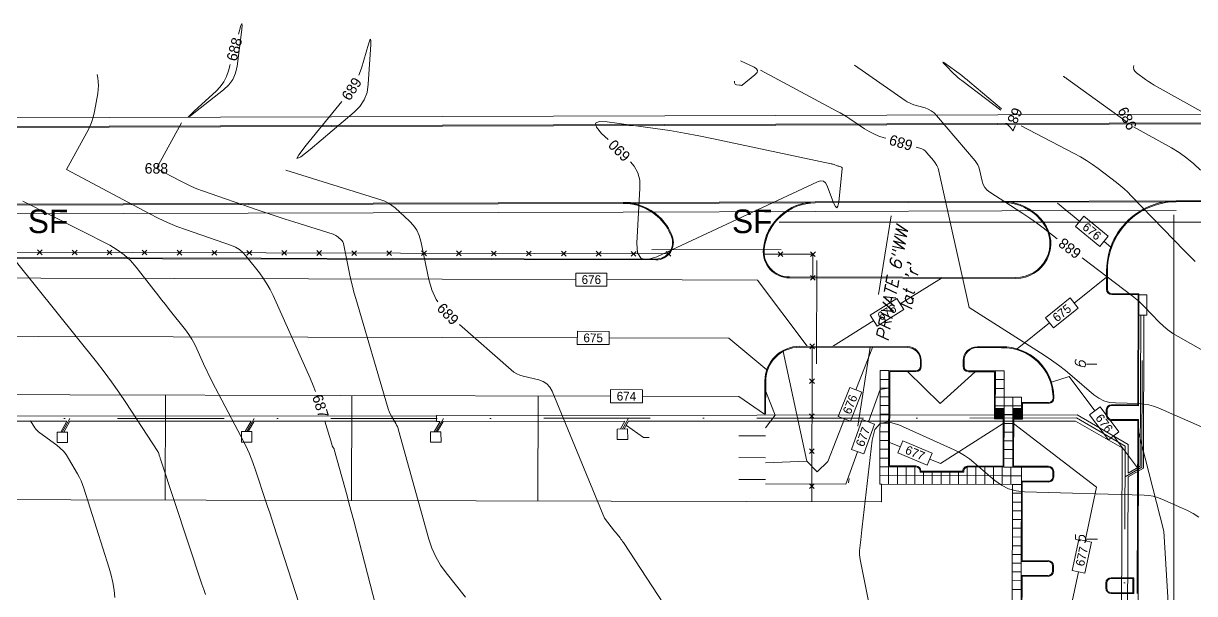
# Model space of a CAD drawing. Extents: x 9956 to 12723, y 9559 to 10903.
# Drawn here: x 11028 to 11698, y 10577 to 10903 of the extents above; entities that cross this region are included whole.
import ezdxf
from ezdxf.enums import TextEntityAlignment as Align

# ---------------------------------------------------------------- set-up
doc = ezdxf.new("R2010")
doc.units = 0
doc.header["$MEASUREMENT"] = 0
for name, pattern in [('DGN Style 2', [76.173222, 45.703933, -30.469289]), ('DGN Style 4', [121.953328, 60.938578, -30.469289, 0.076173, -30.469289]), ('DGN Style 6', [144.881468, 0.076173, -30.469289, 53.321255, -30.469289, 0.076173, -30.469289])]:
    doc.linetypes.add(name, pattern=pattern)
for name, color, linetype, lineweight in [('A-SITE-CARS', 7, 'Continuous', 0), ('A-SITE-EXJT', 7, 'Continuous', 0), ('A-SITE-FENC', 7, 'Continuous', 0), ('A-SITE-TREE', 7, 'Continuous', 0), ('A-SITE-WATR', 7, 'Continuous', 0), ('A-SPOT', 7, 'Continuous', 0), ('G-ANNO-BRDR', 7, 'Continuous', 0), ('G-ANNO-INFO', 7, 'Continuous', 0), ('G-ANNO-MLIN', 7, 'Continuous', 0), ('G-ANNO-NPLT', 7, 'Continuous', 0), ('P-PVMT', 7, 'Continuous', 0), ('P-PVMT-JB', 7, 'Continuous', 0), ('PROJECT AREA', 7, 'Continuous', 0)]:
    doc.layers.add(name, color=color, linetype=linetype, lineweight=lineweight)
doc.styles.add('Style-Font 001', font='Font 001.shx')
doc.styles.add('Style-ITALICS', font='ITALICS.shx')
doc.styles.add('Style-WORKING', font='WORKING.shx')
doc.linetypes.add('UT Pr UGE', pattern='A,0.5,-0.25,["UGE",Style-Font 001,S=0.1,R=0,X=-0.1256,Y=-0.05],-0.25,1.35,-0.125,1.35,-0.125,0.85', length=4.8)

msp = doc.modelspace()

# ---------------------------------------------------------------- linework, layer by layer
at = {"layer": 'A-SITE-CARS', "color": 7, "linetype": 'Continuous', "lineweight": 0}
msp.add_line((11460.09, 10788.97), (11833.54, 10788.97), dxfattribs=at)
at = {"layer": 'A-SITE-EXJT', "color": 43, "linetype": 'Continuous', "lineweight": 0}
for p, q in [((11665.43, 10670.43), (11680.46, 10612.27)), ((11680.46, 10612.27), (11685.01, 10534.74))]:
    msp.add_line(p, q, dxfattribs=at)
at = {"layer": 'A-SITE-FENC', "color": 7, "linetype": 'Continuous', "lineweight": 0}
for p, q in [((11666.9, 10649.37), (11667.22, 10735.9)), ((11668.65, 10648.36), (11668.97, 10735.9)), ((11263.94, 10678.26), (10839.35, 10677.98)), ((11052.46, 10675.12), (10948.77, 10675.05)), ((11048.93, 10668.92), (11052.46, 10675.12)), ((11050.66, 10668.93), (11054.19, 10675.12)), ((11157.88, 10675.19), (11054.19, 10675.12)), ((11154.48, 10669.23), (11157.88, 10675.19)), ((11156.21, 10669.24), (11159.6, 10675.19)), ((11263.95, 10675.26), (11159.6, 10675.19)), ((11262.72, 10669.1), (11266.08, 10675.02)), ((11630.81, 10678.76), (11263.94, 10678.51)), ((11263.95, 10675.01), (11263.94, 10678.51)), ((11266.08, 10675.02), (11263.95, 10675.01)), ((11264.45, 10669.11), (11267.81, 10675.02)), ((11371.91, 10675.09), (11267.81, 10675.02)), ((11371.91, 10675.09), (11369.41, 10670.7)), ((11373.93, 10675.09), (11371.43, 10670.71)), ((11629.87, 10675.26), (11373.93, 10675.09)), ((11656.48, 10659.9), (11629.87, 10675.26)), ((11659.99, 10661.92), (11630.81, 10678.76)), ((11655.49, 10393.09), (11656.48, 10659.9)), ((11659.93, 10645.38), (11659.99, 10661.92)), ((11659.92, 10643.36), (11668.65, 10648.36)), ((11659.93, 10645.38), (11666.9, 10649.37)), ((11658.99, 10393.08), (11659.92, 10643.36))]:
    msp.add_line(p, q, dxfattribs=at)
at = {"layer": 'A-SITE-FENC', "color": 7, "linetype": 'DGN Style 4', "lineweight": 0}
for p, q in [((11667.78, 10648.87), (11668.1, 10735.9)), ((11630.34, 10677.01), (10511.04, 10676.26)), ((11049.8, 10668.93), (11054.18, 10676.62)), ((11155.35, 10669.24), (11159.6, 10676.69)), ((11263.58, 10669.11), (11267.94, 10676.77)), ((11373.92, 10676.84), (11370.42, 10670.71)), ((11658.23, 10660.91), (11630.34, 10677.01)), ((11654.9, 9759.46), (11658.23, 10660.91)), ((11658.17, 10643.37), (11667.78, 10648.87))]:
    msp.add_line(p, q, dxfattribs=at)
at = {"layer": 'A-SITE-FENC', "color": 7, "linetype": 'Continuous', "lineweight": 0, "flags": 128}
for points in [[(11670.61, 10747.53), (11670.61, 10735.9), (11665.59, 10735.9), (11665.59, 10747.53)], [(11052.8, 10668.93), (11046.8, 10668.93), (11046.8, 10662.93), (11052.8, 10662.93)], [(11158.35, 10669.24), (11152.35, 10669.24), (11152.35, 10663.24), (11158.35, 10663.24)], [(11266.62, 10663.13), (11260.62, 10663.09), (11260.58, 10669.09), (11266.58, 10669.13)], [(11367.42, 10670.69), (11373.42, 10670.72), (11373.46, 10664.72), (11367.46, 10664.69)]]:
    msp.add_lwpolyline(points, close=True, dxfattribs=at)
msp.add_lwpolyline([(11385.83, 10665.77), (11382.43, 10665.76), (11372.7, 10672.78)], dxfattribs=at)
at = {"layer": 'A-SITE-TREE', "color": 7, "linetype": 'UT Pr UGE', "lineweight": 0, "ltscale": 60, "flags": 128}
msp.add_lwpolyline([(11612.74, 10401.92), (11686.09, 10401.92), (11686.09, 10793.21)], dxfattribs=at)
at = {"layer": 'A-SITE-WATR', "color": 7, "linetype": 'Continuous', "lineweight": 0}
for p, q in [((10969.15, 10768.94), (11389.62, 10767.91)), ((10969.15, 10768.44), (11389.62, 10767.41)), ((11647.6, 10750.58), (11647.62, 10761.31)), ((11648.1, 10750.58), (11648.12, 10761.31)), ((11595.64, 10757.36), (11466, 10757.68)), ((11595.64, 10756.86), (11466, 10757.18)), ((11650.59, 10748.07), (11666.09, 10748.03)), ((11650.59, 10747.57), (11665.59, 10747.53)), ((11665.59, 10747.53), (11665.43, 10684.54)), ((11666.09, 10748.03), (11665.93, 10684.03)), ((11533.52, 10717.86), (11472.02, 10718.01)), ((11533.52, 10717.36), (11472.02, 10717.51)), ((11587.52, 10717.73), (11573.52, 10717.76)), ((11587.52, 10717.23), (11573.52, 10717.26)), ((11540.99, 10706.54), (11541, 10709.84)), ((11541.49, 10706.54), (11541.5, 10709.84)), ((11565.49, 10706.48), (11565.5, 10709.78)), ((11565.99, 10706.48), (11566, 10709.78)), ((11522.99, 10704.08), (11522.85, 10649.09)), ((11522.99, 10704.08), (11538.49, 10704.05)), ((11523.49, 10703.58), (11523.35, 10649.59)), ((11523.49, 10703.58), (11538.49, 10703.55)), ((11583.48, 10703.44), (11568.48, 10703.47)), ((11583.98, 10703.93), (11568.49, 10703.97)), ((11583.48, 10703.44), (11583.42, 10676.44)), ((11583.98, 10703.93), (11583.92, 10676.44)), ((11451.93, 10679.26), (11451.98, 10698.06)), ((11452.43, 10679.26), (11452.47, 10698.06)), ((11616.95, 10688.35), (11616.95, 10689.15)), ((11617.45, 10688.35), (11617.45, 10689.15)), ((11588.43, 10682.42), (11588.35, 10649.43)), ((11588.43, 10682.42), (11588.93, 10682.42)), ((11588.93, 10682.42), (11588.85, 10648.93)), ((11593.93, 10682.41), (11593.85, 10648.91)), ((11594.43, 10682.41), (11593.93, 10682.41)), ((11594.43, 10682.41), (11594.35, 10649.41)), ((11598.94, 10685.9), (11598.92, 10676.4)), ((11598.94, 10685.9), (11614.44, 10685.86)), ((11599.44, 10685.4), (11599.42, 10676.4)), ((11599.44, 10685.4), (11614.44, 10685.36)), ((11647.43, 10681.58), (11647.42, 10678.58)), ((11647.93, 10681.58), (11647.92, 10678.58)), ((11665.43, 10684.54), (11650.43, 10684.57)), ((11665.93, 10684.03), (11650.43, 10684.07)), ((11583.42, 10676.44), (11583.92, 10676.44)), ((11599.42, 10676.4), (11598.92, 10676.4)), ((11665.91, 10676.04), (11650.41, 10676.07)), ((11665.41, 10675.54), (11650.41, 10675.57)), ((11665.41, 10675.54), (11665.17, 10576.54)), ((11665.91, 10676.04), (11665.67, 10577.04)), ((11522.85, 10649.09), (11538.35, 10649.05)), ((11523.35, 10649.59), (11538.35, 10649.55)), ((11540.85, 10646.54), (11540.84, 10646.04)), ((11565.34, 10646.48), (11541.35, 10646.54)), ((11565.84, 10646.48), (11565.84, 10645.98)), ((11588.35, 10649.43), (11568.35, 10649.48)), ((11588.85, 10648.93), (11568.35, 10648.98)), ((11593.85, 10648.91), (11614.35, 10648.86)), ((11594.35, 10649.41), (11614.35, 10649.36)), ((11616.84, 10646.36), (11616.83, 10643.36)), ((11617.34, 10646.36), (11617.33, 10643.36)), ((11565.84, 10645.98), (11540.84, 10646.04)), ((11598.72, 10594.9), (11598.83, 10640.9)), ((11598.83, 10640.9), (11614.33, 10640.86)), ((11599.33, 10640.4), (11599.22, 10595.4)), ((11599.33, 10640.4), (11614.33, 10640.36)), ((11478.83, 10639.2), (11478.81, 10629.2)), ((11598.72, 10594.9), (11614.22, 10594.86)), ((11599.22, 10595.4), (11614.22, 10595.36)), ((11598.7, 10586.9), (11598.47, 10495.91)), ((11598.7, 10586.9), (11614.2, 10586.87)), ((11599.2, 10586.4), (11598.97, 10496.41)), ((11599.2, 10586.4), (11614.19, 10586.37)), ((11616.71, 10592.36), (11616.7, 10589.36)), ((11617.21, 10592.36), (11617.2, 10589.36)), ((11647.18, 10582.58), (11647.18, 10579.58)), ((11647.68, 10582.58), (11647.68, 10579.58)), ((11663.19, 10585.55), (11650.19, 10585.58)), ((11662.69, 10585.05), (11650.19, 10585.08)), ((11662.69, 10585.05), (11662.67, 10577.05)), ((11663.19, 10585.55), (11663.17, 10576.55)), ((11662.67, 10577.05), (11650.17, 10577.08)), ((11663.17, 10576.55), (11650.17, 10576.58)), ((11665.67, 10577.04), (11665.43, 10478.04))]:
    msp.add_line(p, q, dxfattribs=at)
for centre, radius, start, end in [((11370.96, 10770.29), 29.5, 20.85107, 48.39215), ((11370.96, 10770.29), 30, 20.85107, 47.33407), ((11587.64, 10770.92), 29.5, 36.40009, 48.39215), ((11587.64, 10770.92), 30, 36.40009, 47.33407), ((11687.62, 10761.22), 40, 127.0374, 179.85946), ((11687.62, 10761.22), 39.5, 126.0592, 179.85973), ((11466.04, 10772.18), 15, 174.01461, 269.85946), ((11466.04, 10772.18), 14.5, 174.01461, 269.85946), ((11650.6, 10750.57), 3, 179.85946, 269.85942), ((11650.6, 10750.57), 2.5, 179.85946, 269.85942), ((11471.97, 10698.01), 20, 89.85946, 179.85942), ((11471.97, 10698.01), 19.5, 89.85946, 179.85942), ((11533.5, 10709.86), 8, 359.85946, 89.85964), ((11533.5, 10709.86), 7.5, 359.85946, 89.85927), ((11588.16, 10688.44), 29.29, 1.39188, 91.26347), ((11588.16, 10688.44), 28.79, 1.40516, 91.27561), ((11538.49, 10706.55), 3, 269.85942, 359.85942), ((11538.49, 10706.55), 2.5, 269.85942, 359.85942), ((11614.45, 10688.36), 3, 269.85942, 359.85942), ((11614.45, 10688.36), 2.5, 269.85942, 359.85942), ((11650.42, 10678.57), 3, 179.85945, 269.85945), ((11650.42, 10678.57), 2.5, 179.85945, 269.85945), ((11568.34, 10646.48), 3, 89.85949, 179.85949), ((11568.34, 10646.48), 2.5, 89.85949, 179.85949), ((11614.2, 10589.37), 3, 269.85942, 359.85942), ((11614.2, 10589.37), 2.5, 269.85942, 359.85942), ((11650.18, 10579.58), 3, 179.85945, 269.85945), ((11650.18, 10579.58), 2.5, 179.85945, 269.85945)]:
    msp.add_arc(centre, radius, start, end, dxfattribs=at)
at = {"layer": 'A-SITE-WATR', "color": 7, "linetype": 'Continuous', "lineweight": 0, "extrusion": (0, 0, -1)}
for centre, radius, start, end in [((-11480.95, 10770.61), 30, 5.98539, 46.99907), ((-11480.95, 10770.61), 29.5, 5.98539, 48.05715), ((-11595.69, 10776.86), 20, 143.59991, 270.14054), ((-11595.69, 10776.86), 19.5, 143.59991, 270.14054), ((-11389.65, 10777.41), 10, 159.14893, 270.14054), ((-11389.65, 10777.41), 9.5, 159.14893, 270.14054), ((-11573.5, 10709.76), 8, 0.14054, 90.14054), ((-11573.5, 10709.76), 7.5, 0.14054, 90.14054), ((-11568.49, 10706.47), 3, 270.14051, 0.14051), ((-11568.49, 10706.47), 2.5, 270.14051, 0.14051), ((-11650.43, 10681.57), 3, 0.14055, 90.14055), ((-11650.43, 10681.57), 2.5, 0.14055, 90.14055), ((-11538.35, 10646.55), 3, 90.14058, 180.14058), ((-11538.35, 10646.55), 2.5, 90.14058, 180.14058), ((-11614.34, 10646.36), 3, 90.14058, 180.14058), ((-11614.34, 10646.36), 2.5, 90.14058, 180.14058), ((-11614.33, 10643.36), 3, 180.14054, 270.14058), ((-11614.33, 10643.36), 2.5, 180.14054, 270.14058), ((-11614.21, 10592.37), 3, 90.14051, 180.14051), ((-11614.21, 10592.37), 2.5, 90.14051, 180.14051), ((-11650.18, 10582.58), 3, 0.14055, 90.14055), ((-11650.18, 10582.58), 2.5, 0.14055, 90.14055)]:
    msp.add_arc(centre, radius, start, end, dxfattribs=at)
at = {"layer": 'A-SPOT', "color": 7, "linetype": 'Continuous', "lineweight": 0, "flags": 128}
msp.add_lwpolyline([(10897.16, 10630.62), (10328.85, 10632.02), (10328.88, 10642.02), (10253.88, 10642.2), (10253.7, 10567.2), (10263.7, 10567.18), (10262.88, 10232.19), (10896.18, 10230.64), (10896.18, 10231.41), (10975.18, 10231.22), (10975.14, 10215.11), (10998.47, 10215.06), (10998.51, 10230.39), (11582.82, 10228.96), (11583.64, 10563.94), (11593.64, 10563.92), (11593.82, 10638.91), (11518.83, 10639.1), (11518.8, 10629.1), (10977.16, 10630.43), (10977.16, 10629.66), (10897.16, 10629.85)], close=True, dxfattribs=at)
at = {"layer": 'G-ANNO-BRDR', "color": 43, "linetype": 'Continuous', "lineweight": 0}
for p, q in [((11632.28, 10789.49), (11619.53, 10799.99)), ((11650.32, 10774.62), (11646.1, 10778.1)), ((11475.98, 10652.2), (11462.52, 10715.06)), ((11511.22, 10674.77), (11517.92, 10693.29)), ((11108.78, 10630.1), (11108.93, 10690.1)), ((11215.44, 10629.84), (11215.59, 10689.84)), ((11322.1, 10629.58), (11322.25, 10689.58)), ((11452.37, 10654.26), (11437.03, 10654.3)), ((11498.33, 10639.15), (11505.03, 10657.67)), ((11452.34, 10641.76), (11437, 10641.8)), ((11498.33, 10639.15), (11452.33, 10639.26))]:
    msp.add_line(p, q, dxfattribs=at)
at = {"layer": 'G-ANNO-BRDR', "color": 43, "linetype": 'Continuous', "lineweight": 0, "flags": 128}
for points in [[(11150.66, 10896.65), (11151.02, 10898), (11152.08, 10901.58), (11152.65, 10902.73), (11152.74, 10901.45), (11152.35, 10897.74), (11149.83, 10878.29), (11148.95, 10874.31), (11147.37, 10870.73), (11145.1, 10867.55), (11142.15, 10864.75)], [(11219.64, 10873.19), (11221.02, 10877.13), (11225.08, 10890.88), (11225.81, 10893.07), (11226.28, 10893.77), (11226.49, 10892.95), (11226.43, 10890.64), (11224.98, 10867.92), (11224.25, 10863.26), (11222.66, 10859.04), (11220.21, 10855.25), (11216.9, 10851.89)], [(11438.98, 10867.32), (11446.34, 10873.31), (11447.52, 10874.57), (11447.82, 10875.73), (11447.25, 10876.77), (11445.8, 10877.72), (11438.09, 10881.36)], [(11142.15, 10864.75), (11126.06, 10852.09), (11123.03, 10849.76), (11121.94, 10849.08), (11122.78, 10850.05), (11125.57, 10852.67), (11137.84, 10863.92), (11140.25, 10866.46), (11142.25, 10869.26), (11143.82, 10872.31), (11144.96, 10875.63), (11145.95, 10879.28)], [(11521.25, 10837.03), (11520.21, 10837.33), (11517.28, 10838.31), (11514.45, 10839.5), (11511.72, 10840.9), (11509.09, 10842.52), (11500.66, 10848.16), (11498.84, 10849.34), (11496.99, 10850.48), (11495.11, 10851.58), (11493.21, 10852.62), (11449.57, 10875.94)], [(11619.41, 10779.53), (11611.21, 10785.79), (11607.44, 10788.6), (11603.61, 10791.33), (11599.73, 10793.98), (11595.79, 10796.55), (11580.8, 10806.11), (11579.2, 10807.35), (11577.93, 10808.82), (11576.99, 10810.52), (11576.37, 10812.44), (11574.89, 10819.11), (11574.49, 10820.5), (11573.94, 10821.81), (11573.23, 10823.04), (11572.36, 10824.19), (11550.22, 10850.14), (11548.82, 10851.56), (11547.27, 10852.74), (11545.56, 10853.67), (11543.69, 10854.36), (11537.33, 10856.22), (11535.99, 10856.66), (11534.7, 10857.22), (11533.46, 10857.87), (11532.28, 10858.64), (11503.31, 10878.87)], [(11560.2, 10873.92), (11555.32, 10878.9), (11554.23, 10880.07), (11553.94, 10880.56), (11554.46, 10880.34), (11555.78, 10879.44), (11563.19, 10874.06), (11564.76, 10872.9), (11566.32, 10871.7), (11567.84, 10870.47), (11569.35, 10869.22), (11587.4, 10853.86)], [(11052.16, 10819.08), (11063.89, 10840.26), (11065.33, 10843.14), (11066.53, 10846.1), (11067.48, 10849.16), (11068.18, 10852.3), (11070.07, 10862.71), (11070.38, 10864.94), (11070.48, 10867.17), (11070.39, 10869.41), (11070.1, 10871.64), (11069.76, 10873.57)], [(11434.53, 10869.64), (11434.68, 10868.68), (11434.79, 10868.29), (11435, 10867.99), (11435.29, 10867.79), (11435.69, 10867.68), (11437.4, 10867.44), (11437.57, 10867.42), (11437.73, 10867.39), (11437.89, 10867.36), (11438.05, 10867.33), (11438.58, 10867.22), (11438.69, 10867.21), (11438.79, 10867.22), (11438.89, 10867.26), (11438.98, 10867.32)], [(11587.03, 10853.07), (11564.68, 10869.99), (11563.51, 10870.91), (11562.37, 10871.87), (11561.27, 10872.88), (11560.2, 10873.92)], [(11658.89, 10846.58), (11624.67, 10871.3), (11624.54, 10871.39), (11624.41, 10871.48), (11624.27, 10871.56), (11624.13, 10871.63), (11623.64, 10871.89), (11623.56, 10871.93), (11623.48, 10871.98), (11623.4, 10872.03), (11623.32, 10872.09), (11623.08, 10872.28), (11623.03, 10872.32), (11623, 10872.37), (11622.99, 10872.42), (11623, 10872.48)], [(11216.9, 10851.89), (11191.72, 10830.66), (11186.33, 10826.39), (11184.13, 10825.36), (11185.13, 10827.57), (11189.32, 10833.03), (11209.9, 10858.16)], [(11103.67, 10819.81), (11118.06, 10845.79)], [(11598.73, 10844.22), (11629.11, 10828.38), (11632.65, 10826.44), (11636.1, 10824.34), (11639.46, 10822.11), (11642.73, 10819.72), (11653.24, 10811.7), (11655.46, 10809.94), (11657.61, 10808.1), (11659.68, 10806.18), (11661.69, 10804.18), (11692.2, 10772.54), (11698.39, 10766.57)], [(11701.4, 10818.69), (11697.58, 10822.37), (11693.52, 10825.74), (11689.23, 10828.8), (11684.69, 10831.54), (11662.96, 10843.63)], [(11568.88, 10740.26), (11551.58, 10818.15), (11551.1, 10819.84), (11550.43, 10821.43), (11549.56, 10822.93), (11548.5, 10824.34), (11544.72, 10828.77), (11543.86, 10829.64), (11542.91, 10830.36), (11541.85, 10830.94), (11540.7, 10831.36), (11538.53, 10831.99)], [(11194.73, 10692.24), (11193.45, 10695.57), (11191.64, 10699.79), (11170.46, 10747.1), (11168.8, 10750.51), (11166.95, 10753.8), (11164.89, 10756.96), (11162.63, 10760), (11154.92, 10769.74), (11153.16, 10771.68), (11151.18, 10773.31), (11148.99, 10774.64), (11146.59, 10775.66), (11120.82, 10784.62), (11115.35, 10786.64), (11109.96, 10788.87), (11104.67, 10791.3), (11099.46, 10793.94), (11052.16, 10819.08)], [(11103.67, 10819.81), (11117.61, 10812.4), (11120.63, 10810.87), (11123.69, 10809.46), (11126.81, 10808.17), (11129.98, 10807), (11161.98, 10795.88), (11167.08, 10794.13), (11172.18, 10792.43), (11177.3, 10790.76), (11182.44, 10789.13), (11204.84, 10782.12), (11205.61, 10781.83), (11206.33, 10781.47), (11207.01, 10781.03), (11207.64, 10780.51), (11209.63, 10778.68), (11210.01, 10778.27), (11210.32, 10777.81), (11210.56, 10777.31), (11210.71, 10776.77), (11214.21, 10759.75), (11215, 10756.11), (11215.86, 10752.49), (11216.79, 10748.89), (11217.8, 10745.31), (11235.9, 10683.59), (11236.36, 10682.17), (11236.9, 10680.79), (11237.53, 10679.44), (11238.25, 10678.13), (11240.71, 10673.9), (11241.21, 10672.98), (11241.64, 10672.03), (11242.02, 10671.06), (11242.33, 10670.06), (11259.71, 10607.59), (11261.42, 10602.43), (11263.62, 10597.52), (11266.31, 10592.86), (11269.48, 10588.45), (11280.63, 10574.44)], [(11264.83, 10743.44), (11263.87, 10744.82), (11261.31, 10750.23), (11259.61, 10756.14), (11255.09, 10778.13), (11254.17, 10781.37), (11252.78, 10784.36), (11250.94, 10787.07), (11248.63, 10789.53), (11240.34, 10797.14), (11238.5, 10798.65), (11236.52, 10799.94), (11234.42, 10801), (11232.19, 10801.83), (11177.74, 10818.87)], [(11027.17, 10800.99), (11076.94, 10775.79), (11081.27, 10773.29), (11085.25, 10770.37), (11088.87, 10767.03), (11092.15, 10763.26), (11102.28, 10750.24), (11104.46, 10747.46), (11106.64, 10744.68), (11108.82, 10741.9), (11111.01, 10739.12), (11120.29, 10727.41), (11122.19, 10724.85), (11123.92, 10722.18), (11125.49, 10719.41), (11126.88, 10716.54), (11131.47, 10706.29), (11132.47, 10704.1), (11133.51, 10701.93), (11134.58, 10699.77), (11135.69, 10697.63), (11152.28, 10666.16), (11154.69, 10661.37), (11156.88, 10656.49), (11158.88, 10651.53), (11160.67, 10646.48), (11166.19, 10629.83), (11167.36, 10626.27), (11168.54, 10622.7), (11169.7, 10619.12), (11170.87, 10615.55), (11189.23, 10558.83)], [(11702.76, 10715.61), (11688.54, 10723.55), (11685.58, 10725.35), (11682.76, 10727.35), (11680.11, 10729.56), (11677.61, 10731.97), (11669.56, 10740.32), (11667.81, 10742.07), (11665.99, 10743.75), (11664.11, 10745.36), (11662.16, 10746.91), (11633.72, 10768.61)], [(11343.7, 10756.19), (10807.69, 10757.5)], [(11476.14, 10718), (11447.75, 10755.93), (11361.61, 10756.14)], [(11553.11, 10756.96), (11529.47, 10742.21)], [(11568.88, 10740.26), (11611.8, 10712.89), (11615.98, 10710.13), (11620.05, 10707.22), (11624.01, 10704.17), (11627.87, 10700.98), (11640.31, 10690.33), (11643.08, 10688.32), (11646.07, 10686.86), (11649.26, 10685.94), (11652.66, 10685.57), (11666.08, 10685.19), (11668.92, 10684.98), (11671.7, 10684.5), (11674.43, 10683.75), (11677.1, 10682.73), (11723.69, 10662.42)], [(11360.11, 10619.64), (11330.23, 10692.29), (11328.94, 10694.65), (11327.24, 10696.53), (11325.12, 10697.91), (11322.58, 10698.81), (11313.61, 10700.94), (11311.74, 10701.5), (11309.99, 10702.27), (11308.34, 10703.26), (11306.8, 10704.46), (11277.24, 10730.51)], [(11514.28, 10732.72), (11490.64, 10717.96)], [(11504.04, 10693.13), (11513.57, 10717.41)], [(11636.11, 10707.73), (11639.11, 10707.72), (11642.11, 10707.71)], [(11533.6, 10703.56), (11552.43, 10685.33), (11572.47, 10703.46)], [(11616, 10697.57), (11626.2, 10700.7), (11640.9, 10681.12)], [(11522.96, 10694.09), (11517.92, 10693.29)], [(11363.57, 10689.48), (10744.43, 10691)], [(11451.76, 10679.26), (11437.12, 10689.3), (11381.95, 10689.43)], [(11031.62, 10675.28), (11034.17, 10671.37), (11034.75, 10670.56), (11035.39, 10669.81), (11036.1, 10669.13), (11036.88, 10668.51), (11046.65, 10661.41), (11048.65, 10659.8), (11050.44, 10658.01), (11052.04, 10656.04), (11053.43, 10653.89), (11058.6, 10644.96), (11059.66, 10643.02), (11060.6, 10641.03), (11061.43, 10639), (11062.16, 10636.92), (11076.69, 10591.12), (11077.87, 10586.98), (11078.81, 10582.79), (11079.5, 10578.56), (11079.95, 10574.28)], [(11230.54, 10564.15), (11216.63, 10618.1), (11215.37, 10622.91), (11214.1, 10627.71), (11212.8, 10632.5), (11211.48, 10637.29), (11205.45, 10658.97), (11205.35, 10659.29), (11205.23, 10659.6), (11205.09, 10659.9), (11204.93, 10660.19), (11204.38, 10661.14), (11204.27, 10661.34), (11204.17, 10661.55), (11204.09, 10661.77), (11204.02, 10661.99), (11200.18, 10675.09)], [(11452.36, 10651.38), (11475.98, 10652.2), (11481.97, 10646.19), (11487.98, 10652.17), (11497.5, 10676.45)], [(11546.37, 10653.49), (11552.56, 10650.92), (11588.41, 10673.93)], [(11635.3, 10606.7), (11641.89, 10637.33), (11594.41, 10673.91)], [(11651.65, 10666.79), (11665.35, 10648.54)], [(11523.39, 10663.05), (11529.58, 10660.48)], [(11400.62, 10560.61), (11371.03, 10605.7), (11370.57, 10606.39), (11370.09, 10607.07), (11369.6, 10607.73), (11369.09, 10608.39), (11367.39, 10610.51), (11367.03, 10610.96), (11366.67, 10611.41), (11366.31, 10611.87), (11365.94, 10612.32), (11360.11, 10619.64)], [(11636.4, 10607.73), (11639.4, 10607.72), (11642.4, 10607.71)], [(11611.6, 10496.38), (11631.48, 10588.92)]]:
    msp.add_lwpolyline(points, dxfattribs=at)
for points in [[(11629.89, 10786.59), (11643.72, 10775.2), (11648.49, 10780.99), (11634.66, 10792.38)], [(11343.69, 10752.44), (11361.6, 10752.39), (11361.62, 10759.89), (11343.71, 10759.94)], [(11516.26, 10729.54), (11531.46, 10739.03), (11527.49, 10745.39), (11512.29, 10735.9)], [(11363.56, 10685.73), (11381.94, 10685.68), (11381.96, 10693.18), (11363.58, 10693.23)], [(11501, 10675.08), (11507.54, 10691.76), (11500.55, 10694.5), (11494.01, 10677.82)], [(11637.9, 10678.86), (11648.65, 10664.54), (11654.65, 10669.04), (11643.9, 10683.37)], [(11508.55, 10656.39), (11514.74, 10673.49), (11507.69, 10676.05), (11501.5, 10658.94)], [(11528.14, 10657.02), (11544.93, 10650.03), (11547.81, 10656.96), (11531.02, 10663.94)], [(11635.15, 10588.13), (11638.97, 10605.92), (11631.64, 10607.49), (11627.82, 10589.71)]]:
    msp.add_lwpolyline(points, close=True, dxfattribs=at)
at = {"layer": 'G-ANNO-INFO', "color": 7, "linetype": 'DGN Style 2', "lineweight": 0}
msp.add_line((11524.31, 10792.74), (11499.94, 10639.84), dxfattribs=at)
at = {"layer": 'G-ANNO-MLIN', "color": 7, "linetype": 'Continuous', "lineweight": 0}
for p, q in [((10961.63, 10771.96), (11396.86, 10770.89)), ((11035.51, 10770.42), (11038.25, 10773.12)), ((11038.23, 10770.4), (11035.53, 10773.15)), ((11055.5, 10770.38), (11058.25, 10773.08)), ((11058.23, 10770.35), (11055.53, 10773.1)), ((11075.5, 10770.33), (11078.25, 10773.03)), ((11078.23, 10770.3), (11075.53, 10773.05)), ((11095.5, 10770.28), (11098.25, 10772.98)), ((11098.22, 10770.25), (11095.52, 10773)), ((11115.5, 10770.23), (11118.25, 10772.93)), ((11118.22, 10770.2), (11115.52, 10772.95)), ((11135.5, 10770.18), (11138.25, 10772.88)), ((11138.22, 10770.16), (11135.52, 10772.9)), ((11155.5, 10770.13), (11158.24, 10772.83)), ((11158.22, 10770.11), (11155.52, 10772.85)), ((11175.5, 10770.08), (11178.25, 10772.78)), ((11178.22, 10770.06), (11175.52, 10772.81)), ((11195.5, 10770.03), (11198.25, 10772.73)), ((11198.22, 10770.01), (11195.52, 10772.76)), ((11215.5, 10769.98), (11218.24, 10772.68)), ((11218.22, 10769.96), (11215.52, 10772.71)), ((11235.5, 10769.93), (11238.24, 10772.63)), ((11238.22, 10769.91), (11235.52, 10772.66)), ((11255.49, 10769.88), (11258.24, 10772.59)), ((11258.22, 10769.86), (11255.52, 10772.61)), ((11275.49, 10769.84), (11278.24, 10772.54)), ((11278.22, 10769.81), (11275.52, 10772.56)), ((11295.49, 10769.79), (11298.24, 10772.49)), ((11298.22, 10769.76), (11295.52, 10772.51)), ((11315.49, 10769.74), (11318.24, 10772.44)), ((11318.21, 10769.71), (11315.51, 10772.46)), ((11335.49, 10769.69), (11338.24, 10772.39)), ((11338.21, 10769.66), (11335.51, 10772.41)), ((11355.49, 10769.64), (11358.24, 10772.34)), ((11358.21, 10769.62), (11355.51, 10772.36)), ((11375.49, 10769.59), (11378.24, 10772.29)), ((11378.21, 10769.57), (11375.51, 10772.31)), ((11387.23, 10773.47), (11461.38, 10773.29)), ((11395.49, 10769.54), (11398.24, 10772.24)), ((11398.21, 10769.52), (11395.51, 10772.27)), ((11451.24, 10770.76), (11479.51, 10770.69)), ((11459.52, 10769.38), (11462.26, 10772.09)), ((11462.25, 10769.37), (11459.53, 10772.1)), ((11478.15, 10772.05), (11480.87, 10769.32)), ((11480.88, 10772.05), (11478.15, 10769.33)), ((11479.51, 10770.69), (11479.48, 10757.14)), ((11481.53, 10707.99), (11481.67, 10767.14)), ((11480.84, 10758.5), (11478.11, 10755.78)), ((11478.12, 10758.51), (11480.84, 10755.78)), ((11477.66, 10719.36), (11480.38, 10716.63)), ((11480.39, 10719.35), (11477.66, 10716.63)), ((11478.81, 10629.2), (11479.02, 10717.99)), ((11480.34, 10699.35), (11477.61, 10696.63)), ((11477.62, 10699.36), (11480.33, 10696.63)), ((11480.29, 10679.35), (11477.56, 10676.63)), ((11477.57, 10679.36), (11480.28, 10676.63)), ((11480.24, 10659.35), (11477.51, 10656.64)), ((11477.52, 10659.36), (11480.23, 10656.63)), ((11480.19, 10639.35), (11477.46, 10636.64)), ((11477.47, 10639.36), (11480.19, 10636.63))]:
    msp.add_line(p, q, dxfattribs=at)
at = {"layer": 'G-ANNO-NPLT', "color": 7, "linetype": 'Continuous', "lineweight": 0}
for p, q in [((11517.99, 10704.1), (11517.83, 10639.1)), ((11522.99, 10704.08), (11517.99, 10704.1)), ((11583.98, 10703.93), (11588.98, 10703.92)), ((11588.98, 10703.92), (11588.94, 10687.42)), ((11522.96, 10694.09), (11517.96, 10694.1)), ((11522.97, 10699.08), (11517.97, 10699.1)), ((11583.96, 10693.94), (11588.96, 10693.92)), ((11583.97, 10698.94), (11588.97, 10698.92)), ((11522.95, 10689.09), (11517.95, 10689.1)), ((11583.95, 10688.94), (11598.95, 10688.9)), ((11588.93, 10682.42), (11588.94, 10687.42)), ((11593.93, 10682.41), (11593.95, 10688.91)), ((11598.94, 10685.9), (11598.95, 10688.9)), ((11522.94, 10684.09), (11517.94, 10684.1)), ((11586.18, 10681.72), (11583.92, 10679.48)), ((11586.18, 10681.02), (11583.92, 10678.77)), ((11586.18, 10680.31), (11583.92, 10678.06)), ((11583.93, 10682.44), (11588.43, 10682.42)), ((11584.06, 10682.44), (11583.93, 10682.31)), ((11586.18, 10682.43), (11583.93, 10680.19)), ((11585.47, 10682.43), (11583.93, 10680.89)), ((11584.77, 10682.43), (11583.93, 10681.6)), ((11583.94, 10683.94), (11598.93, 10683.9)), ((11586.18, 10682.43), (11586.17, 10676.43)), ((11586.18, 10682.43), (11588.43, 10680.17)), ((11586.18, 10681.72), (11588.42, 10679.47)), ((11586.18, 10681.02), (11588.42, 10678.76)), ((11586.18, 10680.31), (11588.42, 10678.05)), ((11586.89, 10682.43), (11588.43, 10680.88)), ((11587.6, 10682.43), (11588.43, 10681.59)), ((11588.3, 10682.43), (11588.43, 10682.3)), ((11596.68, 10681.7), (11594.42, 10679.45)), ((11596.68, 10680.99), (11594.42, 10678.75)), ((11596.68, 10680.28), (11594.42, 10678.04)), ((11598.93, 10682.4), (11594.43, 10682.41)), ((11595.97, 10682.41), (11594.43, 10680.87)), ((11595.27, 10682.41), (11594.43, 10681.57)), ((11594.56, 10682.41), (11594.43, 10682.28)), ((11596.68, 10682.4), (11594.43, 10680.16)), ((11596.68, 10682.4), (11596.67, 10676.4)), ((11596.68, 10682.4), (11598.93, 10680.15)), ((11596.68, 10681.7), (11598.92, 10679.44)), ((11596.68, 10680.99), (11598.92, 10678.74)), ((11596.68, 10680.28), (11598.92, 10678.03)), ((11597.39, 10682.4), (11598.93, 10680.86)), ((11598.1, 10682.4), (11598.93, 10681.56)), ((11598.8, 10682.4), (11598.93, 10682.27)), ((11522.91, 10674.09), (11517.91, 10674.1)), ((11522.93, 10679.09), (11517.93, 10679.1)), ((11586.17, 10679.6), (11583.92, 10677.36)), ((11586.17, 10678.89), (11583.92, 10676.65)), ((11583.92, 10676.44), (11588.42, 10676.43)), ((11586.17, 10678.19), (11584.41, 10676.43)), ((11586.17, 10677.48), (11585.12, 10676.43)), ((11586.17, 10676.77), (11585.82, 10676.43)), ((11586.17, 10679.6), (11588.42, 10677.35)), ((11586.17, 10678.89), (11588.42, 10676.64)), ((11586.17, 10678.19), (11587.92, 10676.43)), ((11586.17, 10677.48), (11587.22, 10676.43)), ((11586.17, 10676.77), (11586.51, 10676.43)), ((11588.91, 10673.92), (11593.91, 10673.91)), ((11588.92, 10678.92), (11593.92, 10678.91)), ((11596.67, 10679.58), (11594.42, 10677.33)), ((11596.67, 10678.87), (11594.42, 10676.62)), ((11598.92, 10676.4), (11594.42, 10676.41)), ((11596.67, 10678.16), (11594.91, 10676.41)), ((11596.67, 10677.46), (11595.62, 10676.41)), ((11596.67, 10676.75), (11596.32, 10676.41)), ((11596.67, 10679.58), (11598.92, 10677.32)), ((11596.67, 10678.87), (11598.92, 10676.61)), ((11596.67, 10678.16), (11598.42, 10676.4)), ((11596.67, 10677.46), (11597.72, 10676.4)), ((11596.67, 10676.75), (11597.01, 10676.4)), ((11522.9, 10669.09), (11517.9, 10669.1)), ((11588.9, 10668.92), (11593.9, 10668.91)), ((11522.89, 10664.09), (11517.89, 10664.1)), ((11588.89, 10663.92), (11593.89, 10663.91)), ((11522.86, 10654.09), (11517.86, 10654.1)), ((11522.88, 10659.09), (11517.88, 10659.1)), ((11588.86, 10653.92), (11593.86, 10653.91)), ((11588.87, 10658.92), (11593.87, 10658.91)), ((11522.85, 10649.09), (11517.85, 10649.1)), ((11522.85, 10649.09), (11522.83, 10639.09)), ((11527.85, 10649.07), (11527.83, 10639.08)), ((11532.85, 10649.06), (11532.83, 10639.06)), ((11537.85, 10649.05), (11537.83, 10639.05)), ((11567.85, 10648.93), (11567.83, 10638.98)), ((11572.85, 10648.96), (11572.83, 10638.96)), ((11577.85, 10648.95), (11577.83, 10638.95)), ((11582.85, 10648.94), (11582.82, 10638.94)), ((11587.85, 10648.93), (11587.84, 10643.93)), ((11588.85, 10648.93), (11593.85, 10648.91)), ((11592.85, 10648.92), (11592.84, 10643.92)), ((11598.85, 10648.9), (11598.84, 10643.9)), ((11588.34, 10643.93), (11517.84, 10644.1)), ((11517.84, 10644.1), (11517.84, 10644.1)), ((11542.84, 10646.04), (11542.83, 10639.04)), ((11547.84, 10646.03), (11547.83, 10639.03)), ((11552.84, 10646.01), (11552.83, 10639.01)), ((11557.84, 10646), (11557.83, 10639)), ((11562.84, 10645.99), (11562.83, 10638.99)), ((11587.84, 10643.93), (11587.82, 10638.93)), ((11593.34, 10643.91), (11588.34, 10643.93)), ((11592.84, 10643.92), (11592.82, 10638.92)), ((11598.84, 10643.9), (11593.34, 10643.91)), ((11598.83, 10640.9), (11598.84, 10643.9)), ((11518.83, 10639.1), (11517.83, 10639.1)), ((11593.81, 10633.91), (11598.81, 10633.9)), ((11593.82, 10638.91), (11598.82, 10638.9)), ((11593.8, 10628.91), (11598.8, 10628.9)), ((11593.79, 10623.91), (11598.79, 10623.9)), ((11593.76, 10613.91), (11598.76, 10613.9)), ((11593.78, 10618.91), (11598.78, 10618.9)), ((11593.75, 10608.91), (11598.75, 10608.9)), ((11593.74, 10603.91), (11598.74, 10603.9)), ((11593.71, 10593.92), (11598.71, 10593.9)), ((11593.73, 10598.92), (11598.73, 10598.9)), ((11598.7, 10586.9), (11598.72, 10594.9)), ((11593.7, 10588.92), (11598.7, 10588.9)), ((11593.69, 10583.92), (11598.69, 10583.9)), ((11593.68, 10578.92), (11598.68, 10578.9))]:
    msp.add_line(p, q, dxfattribs=at)
at = {"layer": 'P-PVMT', "color": 7, "linetype": 'Continuous', "lineweight": 0}
for p, q in [((10637.36, 10847.65), (12178.25, 10852.15)), ((10637.37, 10842.65), (12657.67, 10848.55)), ((10637.38, 10842.15), (12657.67, 10848.05)), ((11370.87, 10800.29), (11480.87, 10800.61)), ((11480.87, 10800.61), (11587.55, 10800.92)), ((11587.55, 10800.92), (11687.51, 10801.22)), ((11587.56, 10800.42), (11687.51, 10800.72)), ((11687.51, 10801.22), (12657.8, 10804.05)), ((11687.51, 10800.72), (12657.8, 10803.55)), ((10986.81, 10799.17), (11370.87, 10800.29)), ((10986.81, 10798.67), (11370.87, 10799.79)), ((10986.82, 10793.67), (11370.88, 10794.79)), ((11370.87, 10799.79), (11480.87, 10800.11)), ((11370.88, 10794.79), (11480.88, 10795.11)), ((11480.87, 10800.11), (11587.56, 10800.42)), ((11480.88, 10795.11), (11587.57, 10795.42)), ((11587.57, 10795.42), (11687.52, 10795.72))]:
    msp.add_line(p, q, dxfattribs=at)
at = {"layer": 'P-PVMT', "color": 7, "linetype": 'Continuous', "lineweight": 0, "extrusion": (0, 0, -1)}
for radius, start, end in [(30, 46.99907, 89.8325), (29.5, 48.05715, 89.83276)]:
    msp.add_arc((-11480.95, 10770.61), radius, start, end, dxfattribs=at)
at = {"layer": 'P-PVMT', "color": 7, "linetype": 'Continuous', "lineweight": 0}
for centre, radius, start, end in [((11587.64, 10770.92), 30, 47.33407, 90.1675), ((11687.62, 10761.22), 40, 90.1675, 127.0374), ((11687.62, 10761.22), 39.5, 90.1675, 126.0592), ((11370.96, 10770.29), 30, 47.33407, 90.1675), ((11370.96, 10770.29), 29.5, 48.39215, 90.1675), ((11587.64, 10770.92), 29.5, 48.39215, 90.1675)]:
    msp.add_arc(centre, radius, start, end, dxfattribs=at)
at = {"layer": 'P-PVMT-JB', "color": 7, "linetype": 'DGN Style 6', "lineweight": 0}
msp.add_line((11691.32, 10823.23), (11691.2, 10793.23), dxfattribs=at)
at = {"layer": 'PROJECT AREA', "color": 43, "linetype": 'Continuous', "lineweight": 0}
for p, q in [((11629.07, 10742.77), (11647.61, 10757.63)), ((11596.37, 10716.56), (11614.91, 10731.42)), ((11452.4, 10666.76), (11437.07, 10666.8))]:
    msp.add_line(p, q, dxfattribs=at)
at = {"layer": 'PROJECT AREA', "color": 43, "linetype": 'Continuous', "lineweight": 0, "flags": 128}
for points in [[(11726.64, 10838.62), (11676.58, 10866.47), (11674.88, 10867.45), (11673.2, 10868.49), (11671.56, 10869.57), (11669.94, 10870.7), (11664.73, 10874.47), (11663.79, 10875.34), (11663.24, 10876.34), (11663.06, 10877.47), (11663.25, 10878.74)], [(11487.67, 10809.81), (11491.36, 10800.16), (11492.4, 10797.97), (11493.22, 10797.3), (11493.85, 10798.16), (11494.27, 10800.55), (11496.21, 10819.69), (11496.19, 10820.02), (11496.08, 10820.3), (11495.87, 10820.5), (11495.57, 10820.64), (11494.4, 10820.98), (11494.15, 10821.05), (11493.9, 10821.13), (11493.65, 10821.22), (11493.4, 10821.31), (11491.57, 10821.99), (11491.17, 10822.13), (11490.77, 10822.25), (11490.37, 10822.36), (11489.96, 10822.46), (11422.5, 10836.78), (11414.21, 10838.46), (11405.89, 10840), (11397.55, 10841.39), (11389.18, 10842.64), (11361.8, 10846.47), (11357.19, 10846.67), (11355.12, 10845.63), (11355.57, 10843.36), (11358.55, 10839.84), (11362.22, 10836.26)], [(11375.03, 10823.62), (11377.22, 10821.01), (11379.23, 10817.19), (11380.33, 10813.01), (11380.51, 10808.48), (11378.69, 10777.01), (11379.11, 10771.47), (11381.16, 10768.32), (11384.84, 10767.58), (11390.15, 10769.23), (11482.06, 10812.08), (11483.92, 10812.64), (11485.47, 10812.45), (11486.72, 10811.51), (11487.67, 10809.81)], [(11023.57, 10766.16), (11069.34, 10709.08), (11073.76, 10703.42), (11078.04, 10697.66), (11082.18, 10691.79), (11086.17, 10685.82), (11104.41, 10657.77), (11104.43, 10657.74), (11104.46, 10657.71), (11104.49, 10657.68), (11104.52, 10657.66), (11104.63, 10657.58), (11104.65, 10657.56), (11104.67, 10657.54), (11104.69, 10657.52), (11104.7, 10657.49), (11104.78, 10657.36), (11104.8, 10657.33), (11104.81, 10657.3), (11104.82, 10657.27), (11104.83, 10657.24), (11105.48, 10655.2), (11105.62, 10654.76), (11105.76, 10654.33), (11105.9, 10653.89), (11106.05, 10653.45), (11129.76, 10581.92), (11130.75, 10578.93), (11131.73, 10575.94)], [(11344.64, 10722.86), (10804.63, 10724.18)], [(11453.04, 10704.45), (11431.35, 10722.64), (11362.78, 10722.81)], [(11452.46, 10692.16), (11457.93, 10678.63), (11452.41, 10671.43)], [(11700.32, 10620.3), (11697.16, 10622.29), (11693.88, 10624.08), (11690.49, 10625.68), (11679.22, 10630.6), (11676.78, 10631.53), (11674.28, 10632.21), (11671.73, 10632.65), (11669.12, 10632.85), (11600.6, 10634.78), (11595.93, 10635.29), (11591.55, 10636.55), (11587.45, 10638.56), (11583.64, 10641.32), (11571.68, 10651.56), (11569.06, 10653.65), (11566.3, 10655.54), (11563.42, 10657.23), (11560.41, 10658.72), (11528.62, 10673.03), (11522.56, 10674.79), (11517.99, 10673.92), (11514.91, 10670.43), (11513.32, 10664.32)], [(11513.32, 10664.32), (11507.72, 10614.81), (11507.51, 10612.94), (11507.3, 10611.07), (11507.1, 10609.2), (11506.89, 10607.33), (11506.24, 10601.22), (11506.15, 10599.91), (11506.16, 10598.61), (11506.27, 10597.31), (11506.48, 10596.01), (11518.17, 10538.03)]]:
    msp.add_lwpolyline(points, dxfattribs=at)
for points in [[(11617.26, 10728.49), (11631.42, 10739.85), (11626.73, 10745.7), (11612.57, 10734.35)], [(11344.63, 10719.11), (11362.78, 10719.06), (11362.79, 10726.56), (11344.64, 10726.61)]]:
    msp.add_lwpolyline(points, close=True, dxfattribs=at)

# ---------------------------------------------------------------- texts
at = {"layer": 'A-SITE-CARS', "color": 7, "linetype": 'Continuous', "lineweight": 0, "style": 'Style-Font 001'}
for p in [(11041.67, 10789.51), (11444.76, 10789.51)]:
    msp.add_text('SF', height=13.5, rotation=359.87763, dxfattribs=at).set_placement(p, align=Align.MIDDLE_CENTER)
at = {"layer": 'G-ANNO-BRDR', "color": 43, "linetype": 'Continuous', "lineweight": 0}
for s, height, rotation, style, p in [('688', 6, 74.83814, 'Style-Font 001', (11148.31, 10887.97)), ('689', 6, 57.03339, 'Style-Font 001', (11215.44, 10865.25)), ('687', 6, 244.85426, 'Style-Font 001', (11594.15, 10847.91)), ('686', 6, 297.13627, 'Style-Font 001', (11659.44, 10848.36)), ('689', 6, 163.7597, 'Style-Font 001', (11529.89, 10834.51)), ('676', 5, 320.51537, 'Style-WORKING', (11639.19, 10783.79)), ('688', 6, 142.65551, 'Style-Font 001', (11626.56, 10774.07)), ('676', 5, 359.85946, 'Style-WORKING', (11352.66, 10756.17)), ('689', 6, 313.8296, 'Style-Font 001', (11270.56, 10736.55)), ('676', 5, 31.97918, 'Style-WORKING', (11521.87, 10737.46)), ('687', 6, 287.60437, 'Style-Font 001', (11197.63, 10683.72)), ('674', 5, 359.85946, 'Style-WORKING', (11372.76, 10689.46)), ('676', 5, 68.58459, 'Style-WORKING', (11500.77, 10684.79)), ('676', 5, 306.88529, 'Style-WORKING', (11646.27, 10673.95)), ('677', 5, 70.11046, 'Style-WORKING', (11508.12, 10666.22)), ('677', 5, 337.41905, 'Style-WORKING', (11537.97, 10656.99)), ('677', 5, 77.87258, 'Style-WORKING', (11633.39, 10597.81))]:
    msp.add_text(s, height=height, rotation=rotation, dxfattribs=dict(at, style=style)).set_placement(p, align=Align.MIDDLE_CENTER)
at = {"layer": 'G-ANNO-BRDR', "color": 43, "linetype": 'Continuous', "lineweight": 0, "style": 'Style-Font 001'}
msp.add_text('688', height=6, dxfattribs=at).set_placement((11103.67, 10819.81), align=Align.MIDDLE_CENTER)
at = {"layer": 'G-ANNO-BRDR', "color": 43, "linetype": 'Continuous', "lineweight": 0, "style": 'Style-ITALICS'}
for s, p in [('6', (11635.55, 10707.4)), ('5', (11635.84, 10607.4))]:
    msp.add_text(s, height=6, rotation=89.78831, dxfattribs=at).set_placement(p, align=Align.CENTER)
at = {"layer": 'G-ANNO-INFO', "color": 7, "linetype": 'Continuous', "lineweight": 0, "insert": (11521.41, 10754.46), "char_height": 7, "attachment_point": 2, "rotation": 79.91523, "line_spacing_factor": 0.857143, "style": 'Style-ITALICS'}
msp.add_mtext('PRIVATE 6"WW\\Plat \'r\'', dxfattribs=at)
at = {"layer": 'PROJECT AREA', "color": 43, "linetype": 'Continuous', "lineweight": 0}
for s, height, rotation, style, p in [('690', 6, 135.37517, 'Style-Font 001', (11368.67, 10829.98)), ('675', 5, 38.71276, 'Style-WORKING', (11621.99, 10737.1)), ('675', 5, 359.85946, 'Style-WORKING', (11353.71, 10722.83))]:
    msp.add_text(s, height=height, rotation=rotation, dxfattribs=dict(at, style=style)).set_placement(p, align=Align.MIDDLE_CENTER)

doc.saveas('drawing.dxf')
